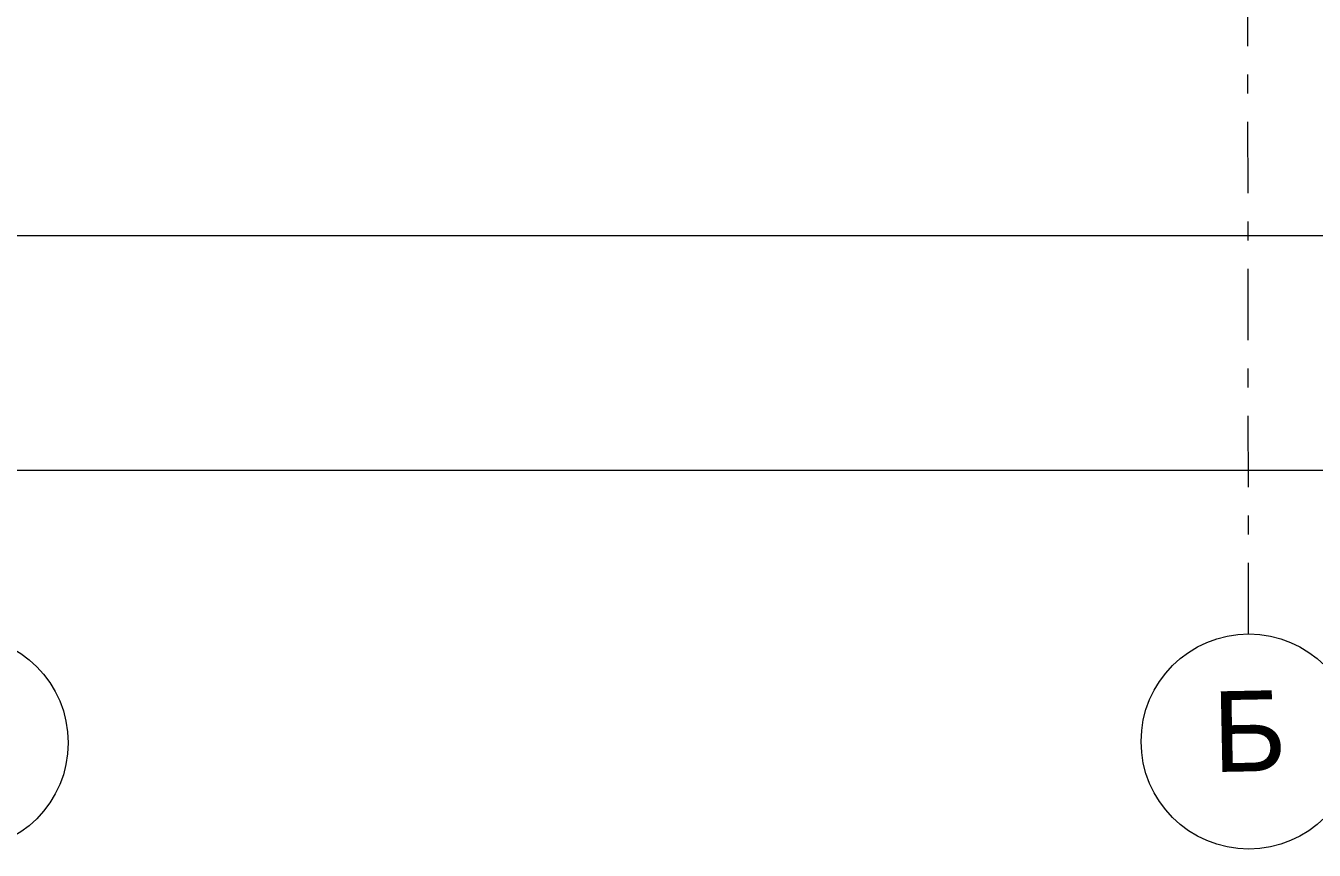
# Model space of a CAD drawing. Header units: millimetres. Extents: x -490789 to -449459, y 209001 to 327650.
# Drawn here: x -465983 to -461192, y 214961 to 218028 of the extents above; entities that cross this region are included whole.
import ezdxf

# ---------------------------------------------------------------- set-up
doc = ezdxf.new("R2010")
doc.units = ezdxf.units.MM
doc.header["$MEASUREMENT"] = 0
doc.linetypes.add('Штрих-Штриховая', pattern=[546.805537, 264.583325, -105.833328, 70.555556, -105.833328])
for name, color, linetype, lineweight in [('0_Ном._пера__182_Ном._пера__182_Ном._пера__182', 182, 'Continuous', 18), ('0_Ном._пера__25', 25, 'Continuous', 18), ('0_Ном._пера__85', 85, 'Continuous', 18), ('axis_Ном_пера__7_Ном_пера__7_Ном_пера__7_Ном_пера__7_Ном_пера__7_Ном_пера__7_Ном_пера__7_Ном_пера__7_Ном_пера__7_Ном_пера__7_Ном._пера__7_Ном_пера__7_Ном._пера__7_Ном_пера__7_Ном._пера__7_Ном_пера__7_Ном_пера__7_Ном_пера__7_Ном_пера__7_Ном._пера__7_Ном._D_Ном._пера__7', 7, 'Continuous', 18), ('Текст_Ном_пера__7_Ном_пера__12_Ном_пера__12_Ном_пера__12_Ном_пера__12_Ном_пера__12_Ном_пера__12_Ном_пера__12_Ном_пера__12_Ном_пера__12_Ном._пера__12_Ном_пера__12_Ном._пера__12_Ном_пера__12_Ном._пера__12_Ном_пера__12_Ном_пера__12_Ном_пера__12_Ном_пера__1_9_Ном._пера__12', 12, 'Continuous', 18)]:
    doc.layers.add(name, color=color, linetype=linetype, lineweight=lineweight)
doc.styles.add('СГЕНЕРИР_СТИЛЬ_1', font='')
doc.styles.get('СГЕНЕРИР_СТИЛЬ_1').set_extended_font_data('Arial')
doc.dimstyles.new('СГЕНЕРИР_СТИЛЬ__1', dxfattribs={"dimtxt": 250, "dimasz": 39.04812, "dimexe": 0.18, "dimexo": 0, "dimgap": 0.09, "dimtad": 1, "dimtih": 1, "dimtoh": 1, "dimdec": 0, "dimzin": 0, "dimdsep": 46, "dimtxsty": 'СГЕНЕРИР_СТИЛЬ_1', "dimblk": 'ARROWHEAD_6', "dimblk1": 'ARROWHEAD_6', "dimblk2": 'ARROWHEAD_6', "dimcen": 0.09, "dimclrd": 85, "dimclre": 85, "dimclrt": 25, "dimazin": 0, "dimtfac": 1, "dimtdec": 4, "dimtmove": 0, "dimatfit": 3, "dimfxl": 0, "dimtolj": 1, "dimtzin": 0, "dimarcsym": 0})

# ---------------------------------------------------------------- blocks, each defined once
blk = doc.blocks.new('*D5')
at = {"layer": '0_Ном._пера__85', "linetype": 'Continuous'}
for p, q in [((-480528, 217209.2), (-480528, 218105.7)), ((-458878.7, 217209.2), (-458878.7, 218105.7)), ((-480558.8, 217247.8), (-480528, 217247.8)), ((-480507.4, 217268.3), (-480548.5, 217227.2)), ((-480528, 217247.8), (-458878.7, 217247.8)), ((-458899.2, 217227.2), (-458858.1, 217268.3)), ((-458878.7, 217247.8), (-458847.8, 217247.8))]:
    blk.add_line(p, q, dxfattribs=at)
at = {"layer": '0_Ном._пера__25', "insert": (-470225.6, 217297.8), "char_height": 250, "attachment_point": 7, "style": 'СГЕНЕРИР_СТИЛЬ_1'}
blk.add_mtext('\\A1;{\\fArial|b0|i0|c204|p38;21\xa0649}', dxfattribs=at)
blk = doc.blocks.new('ARROWHEAD_6')
at = {"color": 0, "linetype": 'Continuous', "lineweight": 0}
for p, q in [((0, 0), (-1, 0)), ((-0.5, -0.5), (0.5, 0.5))]:
    blk.add_line(p, q, dxfattribs=at)
blk = doc.blocks.new('*D6')
at = {"layer": '0_Ном._пера__85', "linetype": 'Continuous'}
for p, q in [((-480776.9, 216335.7), (-480776.9, 218105.7)), ((-456839.7, 216335.7), (-456839.7, 218105.7)), ((-480756.4, 216394.8), (-480797.5, 216353.6)), ((-456860.2, 216353.6), (-456819.1, 216394.8)), ((-480807.8, 216374.2), (-480776.9, 216374.2)), ((-480776.9, 216374.2), (-456839.7, 216374.2)), ((-456839.7, 216374.2), (-456808.8, 216374.2))]:
    blk.add_line(p, q, dxfattribs=at)
at = {"layer": '0_Ном._пера__25', "insert": (-469330.6, 216424.2), "char_height": 250, "attachment_point": 7, "style": 'СГЕНЕРИР_СТИЛЬ_1'}
blk.add_mtext('\\A1;{\\fArial|b0|i0|c204|p38;23\xa0937}', dxfattribs=at)

msp = doc.modelspace()

# ---------------------------------------------------------------- linework, layer by layer
at = {"layer": '0_Ном._пера__182_Ном._пера__182_Ном._пера__182', "linetype": 'Штрих-Штриховая'}
msp.add_line((-461436, 215765.2), (-461438.7, 218105.3), dxfattribs=at)
at = {"layer": 'axis_Ном_пера__7_Ном_пера__7_Ном_пера__7_Ном_пера__7_Ном_пера__7_Ном_пера__7_Ном_пера__7_Ном_пера__7_Ном_пера__7_Ном_пера__7_Ном._пера__7_Ном_пера__7_Ном._пера__7_Ном_пера__7_Ном._пера__7_Ном_пера__7_Ном_пера__7_Ном_пера__7_Ном_пера__7_Ном._пера__7_Ном._D_Ном._пера__7', "linetype": 'Continuous'}
for centre in [(-466225.5, 215360.7), (-461435.5, 215365.2)]:
    msp.add_circle(centre, 400, dxfattribs=at)

# ---------------------------------------------------------------- texts
at = {"layer": 'Текст_Ном_пера__7_Ном_пера__12_Ном_пера__12_Ном_пера__12_Ном_пера__12_Ном_пера__12_Ном_пера__12_Ном_пера__12_Ном_пера__12_Ном_пера__12_Ном._пера__12_Ном_пера__12_Ном._пера__12_Ном_пера__12_Ном._пера__12_Ном_пера__12_Ном_пера__12_Ном_пера__12_Ном_пера__1_9_Ном._пера__12', "linetype": 'Continuous', "insert": (-461567.7, 215251.4), "char_height": 300, "attachment_point": 7, "rotation": 1.1296, "style": 'СГЕНЕРИР_СТИЛЬ_1'}
msp.add_mtext('\\A1;{\\fArial|b0|i0|c204|p38;Б}', dxfattribs=at)

# ---------------------------------------------------------------- dimensions: what is measured, and where the dimension line sits
at = {"color": 85, "linetype": 'Continuous', "lineweight": 18}
dim = msp.add_linear_dim(base=(-456839.7, 216374.2), p1=(-480776.9, 218105.7), p2=(-456839.7, 218105.7), dimstyle='СГЕНЕРИР_СТИЛЬ__1', dxfattribs=at)
dim.commit()
dim.dimension.update_dxf_attribs({"geometry": '*D6', "text_midpoint": (-468808.3, 216549.2), "dimtype": 160})
dim = msp.add_linear_dim(base=(-458878.7, 217247.8), p1=(-480528, 218105.7), p2=(-458878.7, 218105.7), text='<MeasuredValue>', dimstyle='СГЕНЕРИР_СТИЛЬ__1', dxfattribs=at)
dim.commit()
dim.dimension.update_dxf_attribs({"geometry": '*D5', "text_midpoint": (-468840.5, 217422.8), "dimtype": 160})

doc.saveas('drawing.dxf')
